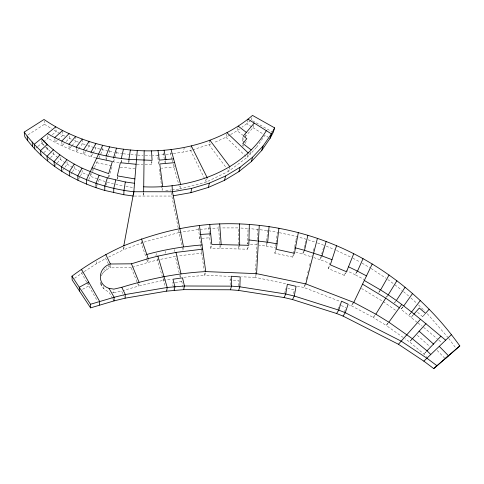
<?xml version="1.0" encoding="UTF-8"?>
<svg xmlns="http://www.w3.org/2000/svg" width="484" height="484" viewBox="0 0 484 484"><rect width="100%" height="100%" fill="white"/><g stroke="black" fill="none" stroke-linecap="round" stroke-linejoin="round"><path stroke-width="0.36" stroke-dasharray="2.42 1.81" d="M112.548 298.368L108.924 292.046C105.27 290.104 100.248 287.085 100.944 282.239M101.44 285.669L101.452 283.418M102.693 147.947L102.681 149.919L98.536 158.728M101.198 275.904L102.414 273.666L102.427 272.389M103.715 288.833L103.739 286.595M102.414 273.666L104.072 271.669L104.096 269.104M106.044 159.151L106.075 156.556M143.312 192.547L143.27 196.05L143.651 191.755M108.349 263.859L105.742 258.51L105.766 256.544M106.426 184.991L107.291 180.804M104.072 271.669L106.093 269.975L106.129 267.404M108.579 177.319L108.646 173.623M106.032 160.446L109.517 151.456L109.553 149.489M106.093 269.975L108.41 268.632L108.477 265.407M110.37 265.293L110.304 267.87L108.41 268.632M119.04 162.721L113.552 161.88L113.673 157.361M209.282 233.512L210.8 248.322L247.506 249.193L247.608 245.207M257.016 244.85L247.645 243.876L248.044 228.436L239.036 227.946M113.552 161.88L116.378 152.732L116.414 151.425M117.213 178.826L117.316 175.88M112.403 292.596L113.794 292.814L113.903 289.862M238.751 285.905L238.939 280.623L230.057 279.94L230.209 284.858M121.121 162.279L121.218 160.029M123.741 247.076L123.595 249.732L107.061 257.863M128.714 162.4L128.841 160.15M257.143 242.635L255.171 277.35L286.226 283.818M257.313 239.677L257.899 229.337L258.359 228.006M137.045 281.954L131.176 267.664L131.273 266.382M266.599 241.673L266.2 246.102L275.493 247.681M266.666 240.935L267.598 230.59L268.088 229.259M141.274 241.57L141.153 242.907L146.374 258.359M138.938 283.805L138.72 286.038L122.996 290.569M145.115 164.802L151.637 164.82L151.94 161.844M159.169 160.857L158.746 164.578L157.53 155.164L152.514 155.328M148.134 259.255L147.765 262.485L132.622 267.216M163.755 152.835L163.519 154.771L164.675 160.525M294.466 253.307L292.753 257.113L274.827 253.174L276.031 243.264M276.122 242.526L277.374 232.223L267.598 230.59L248.746 228.496M165.582 162.636L165.867 160.404M162.267 190.285L162.63 187.411M155.975 255.897L156.405 252.63M170.628 152.781L170.459 154.069L171.82 159.054M157.536 258.704L157.361 259.999L165.365 286.788M174.222 165.613L174.01 167.089L161.462 168.214M165.123 253.235L165.419 251.269M128.859 162.461L129.198 160.301M173.357 153.609L183.509 152L184.216 147.487M137.323 282.638L138.72 286.038L163.489 280.278L163.786 278.403M284.804 293.074L285.167 290.836M285.288 290.091L285.53 288.597M180.435 186.086L179.975 188.96L172.873 189.776M191.325 145.938L190.563 150.451L204.623 178.675M174.21 251.523L174.549 249.562M144.014 242.121L179.11 232.495L179.346 231.146M124.14 246.786L123.595 249.732L143.3 242.315M293.625 293.619L294.314 289.916L287.817 288.367M292.753 257.113L293.262 254.403M293.389 253.725L294.581 247.36M294.72 246.64L295.803 240.863M295.936 240.143L296.48 237.251M182.91 250.174L183.285 248.207M180.393 276.981L180.883 274.476M209.965 140.281L209.052 144.807L226.107 167.579M183.152 287.448L181.778 281.561L182.401 278.457M207.206 177.713L206.293 182.038L179.975 188.96L179.177 186.044M198.827 228.139L198.531 229.489L204.169 270.877M200.188 236.434L199.741 238.43L209.723 237.813M303.365 251.287L302.73 254.13L311.781 256.895L312.162 255.413M304.158 247.729L306.063 239.199L296.613 236.531L278.088 232.381M226.694 134.038L225.949 137.287L213.783 142.701M121.091 163.035L121.92 159.466M117.497 178.844L117.836 177.392M201.15 248.873L201.453 247.56M202.022 251.747L201.719 253.047L176.751 256.127M209.094 227.153L208.773 228.502L209.209 232.798M237.928 127.473L237.118 130.734L230.293 134.74M229.894 166.811L228.799 171.179L206.293 182.038L204.956 179.346M210.8 248.322L211.798 244.402M304.714 284.598L303.97 287.514L340.325 301.526M306.015 279.498L306.759 276.582M307.691 272.934L308.623 269.286M309.548 265.643L310.292 262.727M205.422 272.837L204.78 275.336L183.236 277.332M313.281 251.033L314.031 248.098M221.164 244.378L220.087 248.292L218.635 227.928L218.986 226.585M244.456 142.302L242.145 140.499L242.986 137.274M247.796 119.808L246.767 123.747L241.946 127.244M242.145 146.029L242.484 144.746M245.309 136.3L245.824 134.358M251.281 120.026L251.982 117.394M246.132 141.267L245.612 143.197L244.287 144.783M245.14 136.948L252.975 127.649L254.046 123.729M247.905 154.263L247.028 157.421L228.799 171.179L226.458 168.051M250.682 151.903L249.968 154.438L247.028 157.421L244.323 154.844M248.776 153.507L249.968 154.438L256.599 147.299L256.974 146.023M320.838 256.816L320.003 259.678L329.967 263.411M321.679 253.955L324.195 245.37M108.785 177.35L112.282 166L96.673 162.691L96.667 161.178M337.868 309.421L339.351 304.654M239.677 244.856L238.437 248.752L238.285 227.903L220.904 227.928M230.057 279.94L230.457 278.705M346.502 271.76L344.33 275.402L328.291 268.547L329.761 264.052M247.645 243.876L248.08 242.569M247.506 249.193L248.824 245.303M344.487 311.865L345.449 309.058M267.18 243.512L266.2 246.102L259.14 245.14M256.581 273.654L255.171 277.35L241.637 276.812M96.806 185.693L99.129 179.685L99.129 178.209M344.33 275.402L345.57 272.317M274.827 253.174L275.862 250.615M356.756 271.355L355.232 274.803L364.149 279.504M88.735 179.564L91.543 173.611M92.492 171.578L94.102 168.16M94.422 167.476L97.919 160.047M304.224 250.948L302.73 254.13L295.839 252.255M352.8 303.147L351.511 305.834L349.418 305.029M305.815 283.92L303.97 287.514L297.315 286.129M321.945 255.915L320.003 259.678L313.154 257.361M328.291 268.547L329.64 266.079M78.668 179.013L80.084 176.472M80.441 175.837L82.207 172.667L82.129 170.422M92.801 153.646L91.089 156.719C76.03 152.315 61.474 146.18 47.904 138.291L47.456 133.578M93.14 153.035L95.88 148.122L95.85 144.165M378.839 292.185L379.934 290.249M374.949 314.981L373.382 317.534L351.511 305.834L353.786 302.397M386.45 297.085L387.236 295.809M357.494 271.161L355.232 274.803L346.314 270.459M70.894 174.161L72.092 172.316M72.491 171.699L74.488 168.62L74.373 166.363M85.638 151.438L83.702 154.42L83.563 149.828M86.025 150.839L89.123 146.065L89.044 142.096M394.563 302.669L395.392 301.411M256.599 147.299L264.972 135.187L268.142 137.178M378.936 292.312L379.765 291.144M402.712 306.953L401.036 309.3L417.529 322.653M387.98 323.082L386.262 325.49L373.382 317.534L375.033 315.302M386.516 297.206L388.222 294.895M62.726 170.144L64.499 167.767M64.941 167.174L67.155 164.209L66.992 161.608M78.118 149.52L76.399 151.831L76.194 147.215M78.553 148.945L82.425 143.748L82.28 139.096M410.626 312.966L408.792 315.374L411.575 312.035M394.611 302.784L395.488 301.647M387.999 323.306L386.262 325.49L403.347 337.584M402.839 307.044L401.036 309.3L399.064 307.818M242.962 146.362L243.845 145.309M242.145 140.499L244.281 137.964M414.008 314.019L411.206 317.341L413.13 315.181M54.904 165.716L56.84 163.435M57.33 162.866L60.24 159.448L59.992 156.175M71.553 146.168L69.188 148.945L68.922 144.311M72.025 145.611L75.813 141.171L75.607 136.494M417.613 312.349L422.629 316.657L425.527 313.342M411.92 339.193L409.555 341.898L405.078 338.794M422.629 316.657L424.904 314.086M411.914 339.272L409.555 341.898L426.658 356.436M48.515 159.823L50.094 158.189M50.614 157.651L53.766 154.384L53.367 149.768M64.148 143.639L62.091 145.769L61.764 141.11M66.205 141.516L69.285 138.321L69.024 133.626M427.015 350.827L424.032 353.883L426.586 351.348M43.79 152.696L47.674 149.139L47.287 145.146M57.348 140.275L55.134 142.302L54.752 137.613M57.898 139.767L62.872 135.211L62.557 130.492M250.718 120.492L246.767 123.747L251.734 126.868M35.852 148.086L37.486 146.755M38.03 146.313L42.949 142.32M43.5 141.873L50.106 136.5M52.308 134.715L56.156 131.581L55.787 126.838M239.532 128.986L237.118 130.734L242.847 135.175M74.572 278.3L83.55 271.99M28.018 134.818L44.492 124.273L44.153 120.849M84.18 271.591L96.764 263.568L105.742 258.51M229.67 135.103L225.949 137.287L243.785 154.323M82.576 289.281L88.826 285.881L88.723 282.118M211.078 143.905L192.692 149.798M191.985 150.016L183.509 152M113.794 292.814L121.569 290.981L124.164 296.311M163.489 280.278L171.511 278.996M172.631 153.724L157.53 155.164M179.11 232.495L198.531 229.489L218.635 227.928M174.458 282.626L172.262 282.946L174.071 289.698M175.19 282.517L181.778 281.561M165.746 190.593L171.451 189.94M131.176 267.664L110.304 267.87L108.676 264.53M134.256 196.056L171.802 196.044L178.481 229.349M145.242 155.352L150.355 155.37M230.354 276.358L204.78 275.336L204.272 271.621M137.637 155.092L143.101 155.316M136.911 164.518L142.913 164.766M130.789 154.59L136.27 155.013M120.195 167.216L134.994 168.65M123.245 153.761L128.732 154.384M125.804 186.449L134.207 187.641M116.378 152.732L121.871 153.555M109.517 151.456L114.321 152.351M115.591 184.44L123.638 186.056M108.15 151.147L94.525 147.711M107.267 182.274L113.51 183.896M95.832 157.996L91.089 156.719L91.016 152.145M93.854 147.505L87.785 145.605M105.234 181.627L90.272 176.303L90.218 173.332M308.09 239.846L315.526 242.242M85.105 144.68L81.106 143.234M317.528 242.962L323.53 245.128M78.456 142.199L73.852 140.318M326.258 246.199L334.498 249.52M71.245 139.174L67.361 137.389M88.929 175.698L80.919 171.989M341.323 305.555L345.927 307.655M336.543 250.476L350.852 257.161M64.795 136.143L60.433 133.893M80.277 171.657L73.265 167.887M352.842 258.178L360.072 262.026M59.822 133.56L52.472 129.276M252.569 120.752L271.935 131.678M362.032 263.133L369.83 267.67M72.654 167.518L65.999 163.417M361.494 288.47L382.548 301.193M44.492 124.273L51.861 128.889M252.975 127.649L263.707 134.395M371.071 268.481L385.893 278.203M65.425 163.017L58.473 158.068M383.183 301.574L395.368 310.177M387.708 279.486L393.692 283.878M418.085 323.076L421.957 326.034M57.886 157.609L50.995 152M394.871 284.774L401.841 290.261M423.633 327.359L437.27 338.861M438.885 340.222L441.493 342.418M403.559 291.683L409.815 296.97M47.674 149.139L45.036 146.458L50.445 151.522M417.299 335.327L430.107 346.792M410.91 297.969L416.942 303.438M418.521 304.95L424.716 311.024M41.872 143.246L44.51 145.92L41.848 143.216L41.557 140.529M437.167 350.428L444.736 358.196M427.245 313.668L447.791 337.251M448.716 338.401L455.68 347.827M112.911 299.003L114 300.903M86.678 282.075L81.663 273.194L81.524 269.981M87.035 282.704L97.459 301.163M146.604 259.049L147.765 262.485L157.361 259.999L175.287 256.308L179.582 274.664M100.938 284.495L100.339 282.051M172.014 159.762L172.982 163.326M173.157 163.955L178.983 185.318M179.752 275.402L180.266 277.604M164.82 161.245L165.395 164.124M178.626 230.094L182.789 250.827M159.339 169.14L160.283 176.43M160.379 177.156L162.079 190.273M151.425 161.19L151.637 164.82M171.608 192.65L171.802 196.044M92.105 167.779L92.16 171.511M96.752 261.614L96.764 263.568"/><path stroke-width="0.73" d="M133.505 196.056L123.789 194.713L104.75 190.43L104.798 186.062L107.333 177.858L125.326 181.978L134.51 183.279L133.602 194.622M143.651 191.755L144.159 150.814C108.761 149.895 73.38 139.483 44.02 119.475L24.2 132.096L24.847 136.845C44.014 163.507 73.495 181.458 104.75 190.43M249.345 224.419L248.824 245.303L211.798 244.402L209.735 224.449C180.187 226.772 151.262 234.788 123.813 245.751C105.506 254.033 88.052 264.149 71.953 276.189L72.207 280.006L90.587 307.866L114 300.903L125.078 298.18L166.611 291.132L183.672 289.656L230.36 289.777L238.588 290.43L284.084 297.557L292.524 299.542L336.592 313.505L343.047 316.076L398.435 344.269L423.845 361.155L433.743 368.584L459.8 345.939C428.77 302.185 386.008 266.708 336.549 245.703C296.74 228.744 252.92 221.206 209.735 224.449M113.673 192.717L113.794 188.367L115.73 180.048M114 300.903L114.133 297.267L109.009 288.343C96.153 284.12 98.44 267.283 110.4 264.004L131.466 263.81L148.207 258.613L157.887 256.115L175.97 252.406L202.633 249.145L205.742 271.591L256.581 273.654L305.815 283.92L353.786 302.397L375.862 314.189L388.864 322.211L412.386 338.746L427.015 350.827L430.73 354.433M123.789 194.713L123.995 190.387L125.326 181.978M256.581 273.654L259.285 225.332M125.078 298.18L125.314 294.532L121.774 287.284L113.928 289.123L109.009 288.343M134.51 183.279L137.274 150.524M277.048 243.803L267.67 242.212L269.068 226.603M278.923 228.254L276.382 249.333L294.466 253.307L298.332 232.604M47.456 133.578C72.285 148.007 100.345 156.586 128.883 159.399L130.365 149.992M166.611 291.132L167.234 287.466L157.887 256.115M123.813 245.751L133.802 191.749L172.425 191.767L191.688 188.385L209.366 183.109L225.592 175.988L240.088 167.258L252.636 157.167L263.084 145.993L271.439 133.874L274.64 127.879L252.515 115.416C222.785 140.832 182.813 151.74 144.159 150.814M173.266 195.784L190.902 192.662L191.688 188.385M174.252 290.37L174.942 286.703L172.933 279.226L182.528 277.84L184.446 285.99L183.672 289.656M190.902 192.662L208.429 187.399L209.366 183.109M332 259.672L321.945 255.915L304.527 250.313L307.86 235.291M121.278 158.522L123.444 149.205M208.429 187.399L224.528 180.308L225.592 175.988M305.815 283.92L317.413 238.364M224.528 180.308L238.914 171.614L240.088 167.258M238.914 171.614L251.365 161.565L252.636 157.167M321.945 255.915L326.156 241.516M251.365 161.565L261.741 150.439L263.084 145.993M113.673 157.361L116.517 148.165M261.741 150.439L270.042 138.376L271.439 133.874L247.971 119.155M274.64 127.879L273.224 132.41L270.042 138.376M336.549 245.703L330.318 264.845L346.502 271.76L353.737 253.725M230.36 289.777L231.558 286.147L231.243 276.243L240.203 276.933L239.858 286.812L238.588 290.43M106.087 155.908L109.602 146.87M107.333 177.858L99.123 175.25L95.995 183.303L96.032 187.695M366.497 275.898L357.494 271.161L363.018 258.662M102.705 145.315L86.473 179.715L86.594 184.132M284.084 297.557L285.766 294.012L287.333 284.247L296.075 286.334L294.278 296.02L292.524 299.542M353.786 302.397L372.202 263.992M99.123 175.25L82.056 168.172L77.773 175.831L77.966 180.284M91.016 152.145L95.844 143.506M445.655 340.179C424.51 322.792 403.983 304.388 380.587 289.976L389.039 275.015M375.862 314.189L385.724 298.132L362.54 284.15M388.222 294.895L396.898 280.762M336.592 313.505L338.752 310.111L341.522 301.199L348.159 304.224L345.261 312.706L343.047 316.076M82.056 168.172L74.264 164.1L69.436 171.524L69.696 176.007M83.563 149.828L89.032 141.437M396.366 300.503L405.108 287.218M266.327 130.668C241.468 171.941 189.946 188.984 143.712 186.812M403.741 305.918L412.568 293.516M388.864 322.211L401.75 304.424M74.264 164.1L66.871 159.653L61.504 166.811L61.837 171.33M76.194 147.215L82.28 139.096M411.575 312.035L420.324 300.528M254.227 123.075L243.319 135.986L246.822 138.696L242.817 143.47L251.22 149.998M66.871 159.653L59.895 154.862L54.02 161.729L54.414 166.284M68.922 144.311L75.607 136.494M398.435 344.269L420.396 319.373M412.386 338.746L425.987 323.633M429.187 309.203L425.527 313.342L419.338 308.036L414.008 314.019M427.015 350.827L440.912 336.192M59.895 154.862L53.367 149.768L47.008 156.32L47.468 160.912M61.764 141.11L69.024 133.626M423.845 361.155L451.433 334.656M433.743 368.584L459.8 345.939M445.244 358.717L448.414 355.71L439.23 346.314M54.752 137.613L62.557 130.492M55.787 126.838L34.201 144.299L34.763 148.969M88.723 282.118L79.261 287.254L79.455 290.987M90.587 307.866L90.496 304.267L114.133 297.267L125.314 294.532L167.234 287.466L184.446 285.99L231.558 286.147L239.858 286.812L285.766 294.012L294.278 296.02L338.752 310.111L345.261 312.706L401.175 341.135L426.84 358.148L436.834 365.644M121.774 287.284C149.066 278.887 177.18 273.079 205.742 271.591M146.797 254.457C164.856 249.478 183.394 246.429 202.064 244.946M158.02 150.645L159.254 160.113L173.605 158.867M174.645 162.654L159.756 163.967L162.721 186.691M200.63 234.438L210.703 233.82M128.883 159.399L152.085 160.349L151.522 150.851M136.046 164.257L120.371 162.727L117.316 175.88L134.806 178.898M248.957 239.955L267.67 242.212M133.802 191.749C91.585 186.987 49.525 167.034 24.2 132.096M96.649 158.159L112.391 161.499L108.646 173.623L92.105 167.779M295.482 247.856L304.527 250.313M348.498 266.781L357.494 271.161M364.301 280.478L380.587 289.976M385.724 298.132L399.258 307.667M238.249 126.167L246.338 132.416M53.367 149.768L47.226 144.48L41.37 138.551L47.226 144.48L40.505 150.609L41.013 155.243M419.059 331.129L433.688 344.197M226.99 132.743L248.262 152.998M209.965 140.281L229.894 166.811M71.953 276.189L90.496 304.267M81.493 269.34L99.619 301.369L99.619 304.981M191.325 145.938L207.206 177.713M105.796 254.578L110.4 264.004M131.466 263.81L139.083 282.317M141.522 238.896L148.207 258.613M171.058 149.556L180.671 184.652M175.97 252.406L181.004 273.853M164.064 150.258L165.958 159.659M183.539 246.9L172.425 191.767L172.074 185.626M199.408 225.435L202.633 249.145M27.128 136.022L27.751 140.747M32.126 142.024L32.706 146.706M219.688 223.886L221.164 244.378M239.501 223.874L239.677 244.856"/></g></svg>
